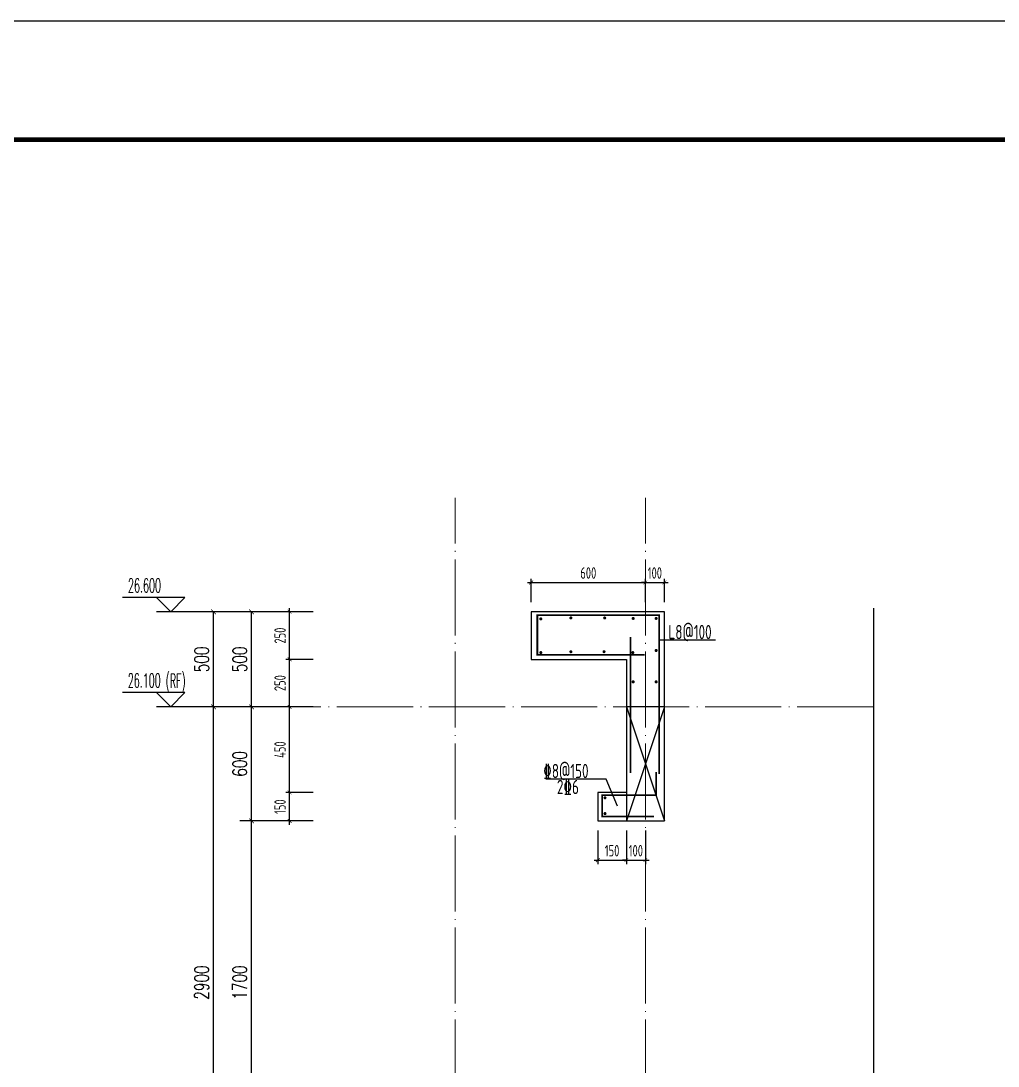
# Model space of a CAD drawing. Extents: x -668857 to 154266, y -275694 to 291306.
# Drawn here: x 73272 to 78409, y 161710 to 167207 of the extents above; entities that cross this region are included whole.
import ezdxf

# ---------------------------------------------------------------- set-up
doc = ezdxf.new("R2010")
doc.units = 0
doc.header["$LTSCALE"] = 1000
doc.linetypes.add('DOTE', pattern=[2.4200000000000004, 2, -0.2, 0.02, -0.2])
doc.layers.get('0').update_dxf_attribs({"linetype": 'CONTINUOUS'})
doc.layers.get('DEFPOINTS').update_dxf_attribs({"linetype": 'CONTINUOUS'})
for name, color, linetype in [('DIM', 2, 'CONTINUOUS'), ('DIM_ELEV', 3, 'CONTINUOUS'), ('DIM_SYMB', 3, 'CONTINUOUS'), ('PUB_DIM', 3, 'CONTINUOUS'), ('PUB_TEXT', 2, 'CONTINUOUS'), ('REIN', 6, 'CONTINUOUS'), ('S-大样-砼线', 7, 'CONTINUOUS'), ('S-引出线', 40, 'CONTINUOUS'), ('TEXT', 2, 'CONTINUOUS'), ('WALL', 5, 'CONTINUOUS'), ('yichutu', 7, 'CONTINUOUS')]:
    doc.layers.add(name, color=color, linetype=linetype)
doc.layers.add('DOTE', color=19, linetype='DOTE', lineweight=9)
doc.layers.add('图框', color=9, linetype='CONTINUOUS', lineweight=18)
doc.styles.add('_TCH_DIM', font='SIMPLEX.shx', dxfattribs={"width": 0.7, "bigfont": 'GBCBIG.shx'})
doc.styles.add('_TCH_DIM_T3', font='SIMPLEX', dxfattribs={"width": 0.7058823529411765, "bigfont": 'GBCBIG'})
doc.styles.add('TSSD_DIMENSION', font='Tssdeng.shx', dxfattribs={"width": 0.7, "bigfont": 'tssdchn.shx'})
doc.styles.add('TSSD_REIN', font='tssdeng.shx', dxfattribs={"width": 0.7, "height": 300, "bigfont": 'tssdchn.shx'})
doc.dimstyles.new('_TCH_ARCH&&25', dxfattribs={"dimtxt": 74.375, "dimasz": 25, "dimexe": 62.5, "dimexo": 75, "dimgap": 25, "dimtad": 1, "dimdec": 0, "dimzin": 0, "dimdsep": 46, "dimtxsty": '_TCH_DIM_T3', "dimblk": 'ARCHTICK', "dimcen": 0.09, "dimclrt": 7, "dimazin": 0, "dimtfac": 1, "dimtdec": 0, "dimtix": 1, "dimtmove": 2, "dimatfit": 3, "dimldrblk": 'ARCHTICK', "dimfxl": 0, "dimtolj": 1, "dimtzin": 0, "dimarcsym": 0})
doc.dimstyles.new('TSSD_20_20', dxfattribs={"dimtxt": 60, "dimasz": 20, "dimexe": 20, "dimexo": 50, "dimgap": 20, "dimtad": 1, "dimdec": 0, "dimzin": 0, "dimdsep": 46, "dimtxsty": 'TSSD_DIMENSION', "dimblk": 'ARCHTICK', "dimblk1": 'ARCHTICK', "dimblk2": 'ARCHTICK', "dimcen": 0, "dimdle": 20, "dimclrt": 7, "dimadec": 0, "dimazin": 0, "dimtfac": 1, "dimtdec": 0, "dimtix": 1, "dimtmove": 2, "dimatfit": 3, "dimfxl": 0, "dimtolj": 1, "dimtzin": 0, "dimarcsym": 0})

# ---------------------------------------------------------------- blocks, each defined once
blk = doc.blocks.new('GFDDDDRG')
at = {"layer": '图框'}
blk.add_lwpolyline([(923309.7791572664, -107436.9617041193), (923309.7791572663, -159999.4617041193), (893609.7791572664, -159999.4617041193), (893609.7791572665, -107436.9617041193)], close=True, dxfattribs=at)
blk.add_lwpolyline([(923309.7791572664, -107436.9617041193), (923309.7791572663, -159999.4617041193), (893609.7791572664, -159999.4617041193), (893609.7791572665, -107436.9617041193)], close=True, dxfattribs=at)
at = {"layer": '图框', "const_width": 50}
blk.add_lwpolyline([(894109.7791572664, -159499.4617041193), (922809.7791572663, -159499.4617041193), (922809.7791572664, -108686.9617041193), (894109.7791572665, -108686.9617041193)], close=True, dxfattribs=at)
blk = doc.blocks.new('yct-1051-594-26275-14850-25-1002.0')
at = {"layer": 'yichutu', "color": 7}
blk.add_lwpolyline([(0, 0), (0, 14850), (26275, 14850), (26275, 0)], close=True, dxfattribs=at)
blk = doc.blocks.new('_ArchTick')
at = {"color": 0, "linetype": 'ByBlock', "const_width": 0.15}
blk.add_lwpolyline([(-0.5, -0.5), (0.5, 0.5)], dxfattribs=at)
blk = doc.blocks.new('*D2461')
at = {"layer": 'DEFPOINTS', "color": 0}
for p in [(76304.68939386343, 162999.034146633), (76454.68915366754, 162999.0341466293), (76454.68915366754, 162792.5837573065)]:
    blk.add_point(p, dxfattribs=at)
at = {"layer": 'DIM', "color": 0, "lineweight": -2}
for p, q in [((76304.68939386343, 162949.034146633), (76304.68939386343, 162772.5837573065)), ((76454.68915366754, 162949.0341466293), (76454.68915366754, 162772.5837573065)), ((76284.68939386343, 162792.5837573065), (76474.68915366754, 162792.5837573065))]:
    blk.add_line(p, q, dxfattribs=at)
at = {"layer": 'DIM', "color": 0, "lineweight": -2, "xscale": 20, "yscale": 20, "zscale": 20, "rotation": 180}
blk.add_blockref('_ArchTick', (76304.68939386343, 162792.5837573065), dxfattribs=at)
at = {"layer": 'DIM', "color": 0, "lineweight": -2, "xscale": 20, "yscale": 20, "zscale": 20}
blk.add_blockref('_ArchTick', (76454.68915366754, 162792.5837573065), dxfattribs=at)
at = {"layer": 'DIM', "color": 7, "insert": (76379.68927376549, 162842.5837573065), "char_height": 60, "attachment_point": 5, "style": 'TSSD_DIMENSION'}
blk.add_mtext('\\A1;150', dxfattribs=at)
blk = doc.blocks.new('*D2462')
at = {"layer": 'DEFPOINTS', "color": 0}
for p in [(76454.68915366754, 162999.0341466293), (76554.68915339606, 162999.0341466269), (76554.68915339606, 162792.5837573035)]:
    blk.add_point(p, dxfattribs=at)
at = {"layer": 'DIM', "color": 0, "lineweight": -2}
for p, q in [((76454.68915366754, 162949.0341466293), (76454.68915366754, 162772.5837573035)), ((76554.68915339606, 162949.0341466269), (76554.68915339606, 162772.5837573035)), ((76454.68915366754, 162792.5837573035), (76434.68915366754, 162792.5837573035)), ((76454.68915366754, 162792.5837573035), (76554.68915339606, 162792.5837573035)), ((76554.68915339606, 162792.5837573035), (76574.68915339606, 162792.5837573035))]:
    blk.add_line(p, q, dxfattribs=at)
at = {"layer": 'DIM', "color": 0, "lineweight": -2, "xscale": 20, "yscale": 20, "zscale": 20}
blk.add_blockref('_ArchTick', (76454.68915366754, 162792.5837573035), dxfattribs=at)
at = {"layer": 'DIM', "color": 0, "lineweight": -2, "xscale": 20, "yscale": 20, "zscale": 20, "rotation": 180}
blk.add_blockref('_ArchTick', (76554.68915339606, 162792.5837573035), dxfattribs=at)
at = {"layer": 'DIM', "color": 7, "insert": (76504.6891535318, 162842.5837573035), "char_height": 60, "attachment_point": 5, "style": 'TSSD_DIMENSION'}
blk.add_mtext('\\A1;100', dxfattribs=at)
blk = doc.blocks.new('*D2463')
at = {"layer": 'DEFPOINTS', "color": 0}
for p in [(74684.4949965718, 164099.0341130682), (74859.10576302104, 164099.0341130682), (74859.10576302104, 163849.0341130697)]:
    blk.add_point(p, dxfattribs=at)
at = {"layer": 'DIM', "color": 0, "lineweight": -2}
for p, q in [((74809.10576302104, 164099.0341130682), (74664.4949965718, 164099.0341130682)), ((74684.49499657178, 163829.0341130697), (74684.4949965718, 164119.0341130682)), ((74809.10576302104, 163849.0341130697), (74664.4949965718, 163849.0341130697))]:
    blk.add_line(p, q, dxfattribs=at)
at = {"layer": 'DIM', "color": 0, "lineweight": -2, "xscale": 20, "yscale": 20, "zscale": 20}
for p, rotation in [((74684.4949965718, 164099.0341130682), 90), ((74684.4949965718, 163849.0341130697), 270)]:
    blk.add_blockref('_ArchTick', p, dxfattribs=dict(at, rotation=rotation))
at = {"layer": 'DIM', "color": 7, "insert": (74634.49499657177, 163974.034113069), "char_height": 60, "attachment_point": 5, "rotation": 90, "style": 'TSSD_DIMENSION'}
blk.add_mtext('\\A1;250', dxfattribs=at)
blk = doc.blocks.new('*D2464')
at = {"layer": 'DEFPOINTS', "color": 0}
for p in [(74684.4949965718, 163849.0341130697), (74859.10576302104, 163849.0341130697), (74859.10576302104, 163599.0341130682)]:
    blk.add_point(p, dxfattribs=at)
at = {"layer": 'DIM', "color": 0, "lineweight": -2}
for p, q in [((74809.10576302104, 163849.0341130697), (74664.4949965718, 163849.0341130697)), ((74684.49499657178, 163579.0341130682), (74684.4949965718, 163869.0341130697)), ((74809.10576302104, 163599.0341130682), (74664.49499657178, 163599.0341130682))]:
    blk.add_line(p, q, dxfattribs=at)
at = {"layer": 'DIM', "color": 0, "lineweight": -2, "xscale": 20, "yscale": 20, "zscale": 20}
for p, rotation in [((74684.4949965718, 163849.0341130697), 90), ((74684.49499657178, 163599.0341130682), 270)]:
    blk.add_blockref('_ArchTick', p, dxfattribs=dict(at, rotation=rotation))
at = {"layer": 'DIM', "color": 7, "insert": (74634.49499657177, 163724.034113069), "char_height": 60, "attachment_point": 5, "rotation": 90, "style": 'TSSD_DIMENSION'}
blk.add_mtext('\\A1;250', dxfattribs=at)
blk = doc.blocks.new('*D2465')
at = {"layer": 'DEFPOINTS', "color": 0}
for p in [(74684.4949965718, 163599.0341130682), (74859.10576302104, 163599.0341130682), (74859.10576302104, 163149.0340969676)]:
    blk.add_point(p, dxfattribs=at)
at = {"layer": 'DIM', "color": 0, "lineweight": -2}
for p, q in [((74684.4949965718, 163129.0340969676), (74684.4949965718, 163619.0341130682)), ((74809.10576302104, 163599.0341130682), (74664.4949965718, 163599.0341130682)), ((74809.10576302104, 163149.0340969676), (74664.4949965718, 163149.0340969676))]:
    blk.add_line(p, q, dxfattribs=at)
at = {"layer": 'DIM', "color": 0, "lineweight": -2, "xscale": 20, "yscale": 20, "zscale": 20}
for p, rotation in [((74684.4949965718, 163599.0341130682), 90), ((74684.4949965718, 163149.0340969676), 270)]:
    blk.add_blockref('_ArchTick', p, dxfattribs=dict(at, rotation=rotation))
at = {"layer": 'DIM', "color": 7, "insert": (74634.49499657178, 163374.034105018), "char_height": 60, "attachment_point": 5, "rotation": 90, "style": 'TSSD_DIMENSION'}
blk.add_mtext('\\A1;450', dxfattribs=at)
blk = doc.blocks.new('*D2466')
at = {"layer": 'DEFPOINTS', "color": 0}
for p in [(74684.4949965718, 163149.0340969676), (74859.10576302104, 163149.0340969676), (74859.10576302104, 162999.0341130682)]:
    blk.add_point(p, dxfattribs=at)
at = {"layer": 'DIM', "color": 0, "lineweight": -2}
for p, q in [((74684.4949965718, 162979.0341130682), (74684.4949965718, 163169.0340969676)), ((74809.10576302104, 163149.0340969676), (74664.4949965718, 163149.0340969676)), ((74809.10576302104, 162999.0341130682), (74664.4949965718, 162999.0341130682))]:
    blk.add_line(p, q, dxfattribs=at)
at = {"layer": 'DIM', "color": 0, "lineweight": -2, "xscale": 20, "yscale": 20, "zscale": 20}
for p, rotation in [((74684.4949965718, 163149.0340969676), 90), ((74684.4949965718, 162999.0341130682), 270)]:
    blk.add_blockref('_ArchTick', p, dxfattribs=dict(at, rotation=rotation))
at = {"layer": 'DIM', "color": 7, "insert": (74634.49499657178, 163074.0341050179), "char_height": 60, "attachment_point": 5, "rotation": 90, "style": 'TSSD_DIMENSION'}
blk.add_mtext('\\A1;150', dxfattribs=at)
blk = doc.blocks.new('*D2467')
at = {"layer": 'DEFPOINTS', "color": 0}
for p in [(76554.6890699853, 164253.1928122121), (75954.68916127749, 164099.0322899772), (76554.6890699853, 164099.0322899603)]:
    blk.add_point(p, dxfattribs=at)
at = {"layer": 'DIM', "color": 0, "lineweight": -2}
for p, q in [((75954.68916127749, 164149.0322899772), (75954.68916127749, 164273.1928122121)), ((76554.6890699853, 164149.0322899603), (76554.6890699853, 164273.1928122121)), ((75934.68916127749, 164253.1928122121), (76574.6890699853, 164253.1928122121))]:
    blk.add_line(p, q, dxfattribs=at)
at = {"layer": 'DIM', "color": 0, "lineweight": -2, "xscale": 20, "yscale": 20, "zscale": 20, "rotation": 180}
blk.add_blockref('_ArchTick', (75954.68916127749, 164253.1928122121), dxfattribs=at)
at = {"layer": 'DIM', "color": 0, "lineweight": -2, "xscale": 20, "yscale": 20, "zscale": 20}
blk.add_blockref('_ArchTick', (76554.6890699853, 164253.1928122121), dxfattribs=at)
at = {"layer": 'DIM', "color": 7, "insert": (76254.6891156314, 164303.1928122121), "char_height": 60, "attachment_point": 5, "style": 'TSSD_DIMENSION'}
blk.add_mtext('\\A1;600', dxfattribs=at)
blk = doc.blocks.new('*D2468')
at = {"layer": 'DEFPOINTS', "color": 0}
for p in [(76654.68906998984, 164253.1928122023), (76554.6890699853, 164099.0322899603), (76654.68906998984, 164099.0322899575)]:
    blk.add_point(p, dxfattribs=at)
at = {"layer": 'DIM', "color": 0, "lineweight": -2}
for p, q in [((76554.6890699853, 164149.0322899603), (76554.6890699853, 164273.1928122023)), ((76654.68906998984, 164149.0322899575), (76654.68906998984, 164273.1928122023)), ((76554.6890699853, 164253.1928122023), (76534.6890699853, 164253.1928122023)), ((76554.6890699853, 164253.1928122023), (76654.68906998984, 164253.1928122023)), ((76654.68906998984, 164253.1928122023), (76674.68906998984, 164253.1928122023))]:
    blk.add_line(p, q, dxfattribs=at)
at = {"layer": 'DIM', "color": 0, "lineweight": -2, "xscale": 20, "yscale": 20, "zscale": 20}
blk.add_blockref('_ArchTick', (76554.6890699853, 164253.1928122023), dxfattribs=at)
at = {"layer": 'DIM', "color": 0, "lineweight": -2, "xscale": 20, "yscale": 20, "zscale": 20, "rotation": 180}
blk.add_blockref('_ArchTick', (76654.68906998984, 164253.1928122023), dxfattribs=at)
at = {"layer": 'DIM', "color": 7, "insert": (76604.68906998757, 164303.1928122023), "char_height": 60, "attachment_point": 5, "style": 'TSSD_DIMENSION'}
blk.add_mtext('\\A1;100', dxfattribs=at)
blk = doc.blocks.new('*D2523')
at = {"layer": 'DEFPOINTS', "color": 0}
for p in [(74484.49499656737, 162999.0341130683), (74784.4949965881, 162999.0341130683), (74784.4949965881, 161299.0340897548)]:
    blk.add_point(p, dxfattribs=at)
at = {"layer": 'PUB_DIM', "color": 0, "lineweight": -2}
for p, q in [((74709.4949965881, 162999.0341130683), (74421.99499656737, 162999.0341130683)), ((74484.49499656737, 161299.0340897548), (74484.49499656737, 162999.0341130683)), ((74709.4949965881, 161299.0340897548), (74421.99499656737, 161299.0340897548))]:
    blk.add_line(p, q, dxfattribs=at)
at = {"layer": 'PUB_DIM', "color": 0, "lineweight": -2, "xscale": 25, "yscale": 25, "zscale": 25}
for p, rotation in [((74484.49499656737, 162999.0341130683), 90), ((74484.49499656737, 161299.0340897548), 270)]:
    blk.add_blockref('_ArchTick', p, dxfattribs=dict(at, rotation=rotation))
at = {"layer": 'PUB_DIM', "color": 7, "insert": (74422.30749656736, 162149.0341014116), "char_height": 74.375, "attachment_point": 5, "rotation": 90, "style": '_TCH_DIM_T3'}
blk.add_mtext('\\A1;1700', dxfattribs=at)
blk = doc.blocks.new('*D2524')
at = {"layer": 'DEFPOINTS', "color": 0}
for p in [(74484.49499656737, 163599.0340897829), (74784.4949965881, 163599.0340897829), (74784.4949965881, 162999.0341130683)]:
    blk.add_point(p, dxfattribs=at)
at = {"layer": 'PUB_DIM', "color": 0, "lineweight": -2}
for p, q in [((74709.4949965881, 163599.0340897829), (74421.99499656737, 163599.0340897829)), ((74484.49499656737, 162999.0341130683), (74484.49499656737, 163599.0340897829)), ((74709.4949965881, 162999.0341130683), (74421.99499656737, 162999.0341130683))]:
    blk.add_line(p, q, dxfattribs=at)
at = {"layer": 'PUB_DIM', "color": 0, "lineweight": -2, "xscale": 25, "yscale": 25, "zscale": 25}
for p, rotation in [((74484.49499656737, 163599.0340897829), 90), ((74484.49499656737, 162999.0341130683), 270)]:
    blk.add_blockref('_ArchTick', p, dxfattribs=dict(at, rotation=rotation))
at = {"layer": 'PUB_DIM', "color": 7, "insert": (74422.30749656736, 163299.0341014256), "char_height": 74.375, "attachment_point": 5, "rotation": 90, "style": '_TCH_DIM_T3'}
blk.add_mtext('\\A1;600', dxfattribs=at)
blk = doc.blocks.new('*D2525')
at = {"layer": 'DEFPOINTS', "color": 0}
for p in [(74484.49499656737, 164099.0340897835), (74784.4949965881, 164099.0340897835), (74784.4949965881, 163599.0340897829)]:
    blk.add_point(p, dxfattribs=at)
at = {"layer": 'PUB_DIM', "color": 0, "lineweight": -2}
for p, q in [((74709.4949965881, 164099.0340897835), (74421.99499656737, 164099.0340897835)), ((74484.49499656736, 163599.0340897829), (74484.49499656737, 164099.0340897835)), ((74709.4949965881, 163599.0340897829), (74421.99499656736, 163599.0340897829))]:
    blk.add_line(p, q, dxfattribs=at)
at = {"layer": 'PUB_DIM', "color": 0, "lineweight": -2, "xscale": 25, "yscale": 25, "zscale": 25}
for p, rotation in [((74484.49499656737, 164099.0340897835), 90), ((74484.49499656736, 163599.0340897829), 270)]:
    blk.add_blockref('_ArchTick', p, dxfattribs=dict(at, rotation=rotation))
at = {"layer": 'PUB_DIM', "color": 7, "insert": (74422.30749656734, 163849.0340897832), "char_height": 74.375, "attachment_point": 5, "rotation": 90, "style": '_TCH_DIM_T3'}
blk.add_mtext('\\A1;500', dxfattribs=at)
blk = doc.blocks.new('*D2532')
at = {"layer": 'DEFPOINTS', "color": 0}
for p in [(74284.49499656248, 163599.0340897829), (74784.49499658763, 163599.0340897829), (74784.49499658763, 160699.0340897829)]:
    blk.add_point(p, dxfattribs=at)
at = {"layer": 'PUB_DIM', "color": 0, "lineweight": -2}
for p, q in [((74709.49499658763, 163599.0340897829), (74221.99499656248, 163599.0340897829)), ((74284.49499656248, 160699.0340897829), (74284.49499656248, 163599.0340897829)), ((74709.49499658763, 160699.0340897829), (74221.99499656248, 160699.0340897829))]:
    blk.add_line(p, q, dxfattribs=at)
at = {"layer": 'PUB_DIM', "color": 0, "lineweight": -2, "xscale": 25, "yscale": 25, "zscale": 25}
for p, rotation in [((74284.49499656248, 163599.0340897829), 90), ((74284.49499656248, 160699.0340897829), 270)]:
    blk.add_blockref('_ArchTick', p, dxfattribs=dict(at, rotation=rotation))
at = {"layer": 'PUB_DIM', "color": 7, "insert": (74222.30749656247, 162149.0340897829), "char_height": 74.375, "attachment_point": 5, "rotation": 90, "style": '_TCH_DIM_T3'}
blk.add_mtext('\\A1;2900', dxfattribs=at)
blk = doc.blocks.new('*D2533')
at = {"layer": 'DEFPOINTS', "color": 0}
for p in [(74284.49499656248, 164099.0340892979), (74784.49499658763, 164099.0340892979), (74784.49499658763, 163599.0340897829)]:
    blk.add_point(p, dxfattribs=at)
at = {"layer": 'PUB_DIM', "color": 0, "lineweight": -2}
for p, q in [((74709.49499658763, 164099.0340892979), (74221.99499656248, 164099.0340892979)), ((74284.49499656247, 163599.0340897829), (74284.49499656248, 164099.0340892979)), ((74709.49499658763, 163599.0340897829), (74221.99499656247, 163599.0340897829))]:
    blk.add_line(p, q, dxfattribs=at)
at = {"layer": 'PUB_DIM', "color": 0, "lineweight": -2, "xscale": 25, "yscale": 25, "zscale": 25}
for p, rotation in [((74284.49499656248, 164099.0340892979), 90), ((74284.49499656247, 163599.0340897829), 270)]:
    blk.add_blockref('_ArchTick', p, dxfattribs=dict(at, rotation=rotation))
at = {"layer": 'PUB_DIM', "color": 7, "insert": (74222.30749656245, 163849.0340895404), "char_height": 74.375, "attachment_point": 5, "rotation": 90, "style": '_TCH_DIM_T3'}
blk.add_mtext('\\A1;500', dxfattribs=at)
blk = doc.blocks.new('20210809.03562711')
at = {"layer": 'REIN', "const_width": 9}
for points in [[(87718.20042841882, 67455.03661680041), (87154.50981688779, 67455.03661680041), (87154.50981688779, 67663.40363940975), (87795.64066254906, 67663.40363940975), (87795.64066254906, 66828.39410103491)], [(87644.54055872373, 66833.9944745638), (87644.54055872373, 67548.6829833762)], [(87779.77690719767, 66839.12071445613), (87779.77690719767, 66716.1675803911), (87495.91637511086, 66716.1675803911), (87495.91637511086, 66604.38353409263), (87768.42898925487, 66604.38353409263)]]:
    blk.add_lwpolyline(points, dxfattribs=at)
at = {"layer": 'REIN', "const_width": 8}
for points in [[(87168.79795630928, 67643.80213515705, 1), (87176.79795630928, 67643.80213515705, 1)], [(87326.80744093936, 67648.56311287789, 1), (87334.80744093936, 67648.56311287789, 1)], [(87504.49880723003, 67648.56311287789, 1), (87512.49880723003, 67648.56311287789, 1)], [(87654.28191405069, 67646.06087874545, 1), (87662.28191405069, 67646.06087874545, 1)], [(87775.00294437539, 67646.06087874545, 1), (87783.00294437539, 67646.06087874545, 1)], [(87168.79795630928, 67466.35012773948, 1), (87176.79795630928, 67466.35012773948, 1)], [(87326.80744093936, 67471.11110546032, 1), (87334.80744093936, 67471.11110546032, 1)], [(87501.14835195057, 67471.11110546032, 1), (87509.14835195057, 67471.11110546032, 1)], [(87652.41387442127, 67466.35012773948, 1), (87660.41387442127, 67466.35012773948, 1)], [(87775.00294437539, 67477.51632157277, 1), (87783.00294437539, 67477.51632157277, 1)], [(87654.28191405069, 67312.64377774851, 1), (87662.28191405069, 67312.64377774851, 1)], [(87775.00294437539, 67312.64377774851, 1), (87783.00294437539, 67312.64377774851, 1)], [(87506.13488868624, 66702.54338447138, 1), (87514.13488868624, 66702.54338447138, 1)], [(87506.13488868624, 66619.63922595436, 1), (87514.13488868624, 66619.63922595436, 1)]]:
    blk.add_lwpolyline(points, format="xyb", close=True, dxfattribs=at)
at = {"layer": 'S-大样-砼线'}
for p, q in [((87622.38647825643, 67180.944812653), (87822.38647706434, 66580.93723980896)), ((87822.38942500018, 67180.94481265673), (87622.38942618947, 66580.93723980524))]:
    blk.add_line(p, q, dxfattribs=at)
blk.add_lwpolyline([(87822.38648411911, 67180.944812653), (87622.38647825643, 67180.944812653), (87622.38647824898, 66580.93723980896), (87822.38648411073, 66580.93723980896)], close=True, dxfattribs=at)
at = {"layer": 'S-引出线'}
blk.add_line((87791.64066254906, 67532.9351510696), (88091.77495928667, 67532.9351510696), dxfattribs=at)
blk.add_lwpolyline([(87575.15456466516, 66658.89983283938), (87517.10031424602, 66800.44773512543), (87198.6767270132, 66800.44773512543)], dxfattribs=at)
at = {"layer": 'TEXT', "style": 'TSSD_REIN', "width": 0.7}
for s, p in [('L8@100', (87843.71843772149, 67537.0439198825)), ('%%1328@150', (87185.60218463605, 66806.0815605977)), ('2%%1326', (87257.53984073922, 66722.03803339385))]:
    blk.add_text(s, height=75, rotation=1.867629851175362e-07, dxfattribs=at).set_placement(p)

msp = doc.modelspace()

# ---------------------------------------------------------------- linework, layer by layer
at = {"layer": 'DIM_ELEV'}
for p, q in [((74134.49499656155, 164174.0340897828), (73806.49499656155, 164174.0340897828)), ((74059.49499656155, 164099.0340897828), (73984.49499656155, 164174.0340897828)), ((74059.49499656155, 164099.0340897828), (74134.49499656155, 164174.0340897828)), ((74484.49499656726, 164099.0340897828), (73984.49499656155, 164099.0340897828)), ((74134.49499656155, 163674.0340897828), (73806.49499656155, 163674.0340897828)), ((74059.49499656155, 163599.0340897828), (73984.49499656155, 163674.0340897828)), ((74059.49499656155, 163599.0340897828), (74134.49499656155, 163674.0340897828)), ((74484.49499656726, 163599.0340897828), (73984.49499656155, 163599.0340897828))]:
    msp.add_line(p, q, dxfattribs=at)
at = {"layer": 'DIM_SYMB'}
msp.add_lwpolyline([(77753.21407289465, 164119.0340928352), (77753.21407289419, 154487.1579465061), (77805.71407289419, 154468.0495092071), (77700.71407289419, 154449.5351762327), (77753.21407289419, 154430.9079465061), (77753.21407289372, 144799.0318001769)], dxfattribs=at)
at = {"layer": 'DOTE', "color": 1, "linetype": 'DOTE', "ltscale": 0.2}
for p, q in [((75554.68915366789, 145099.0318001769), (75554.68915366789, 164699.0340889135)), ((76554.68915366789, 145099.0318001769), (76554.68915366766, 164699.0340888855)), ((77753.21407289465, 163599.0340897829), (74784.4949965881, 163599.0340897829))]:
    msp.add_line(p, q, dxfattribs=at)
at = {"layer": 'WALL'}
for p, q in [((76654.68888306234, 164099.0339853763), (75954.6892449552, 164099.0341130682)), ((75954.6892449552, 164099.0341130682), (75954.6892449552, 163849.0341130682)), ((76654.68888306234, 162999.0341921472), (76654.68888306234, 164099.0339853763)), ((75954.6892449552, 163849.0341130682), (76454.68915366742, 163849.0340897829)), ((76454.68915366742, 163849.0340897829), (76454.68915363937, 163848.7289864018)), ((76454.68915363937, 163848.7289864018), (76454.68915366742, 163599.0340897829)), ((76454.68915359874, 163599.0340897694), (76454.68915359897, 163449.0340908032)), ((76454.68915359897, 163449.0340908032), (76454.68908963294, 163449.0340908552)), ((76454.68908963294, 163449.0340908552), (76454.689089644, 163149.1569407819)), ((76454.68908963294, 163149.0340908552), (76304.68900231307, 163149.0340969676)), ((76304.68900231307, 163149.0340969676), (76304.68900231307, 162999.0340969676)), ((76454.689089644, 163149.1569407819), (76454.68908963294, 163149.0340908552)), ((76304.68900231307, 162999.0340969676), (76654.68888306234, 162999.0341921472))]:
    msp.add_line(p, q, dxfattribs=at)

# ---------------------------------------------------------------- block references
at = {"xscale": 0.5, "yscale": 0.5, "zscale": 0.5}
msp.add_blockref('GFDDDDRG', (-378547.878287909, 220925.5397043729), dxfattribs=at)
at = {"layer": 'S-大样-砼线'}
msp.add_blockref('20210809.03562711', (-11167.69519069151, 96418.08937061965), dxfattribs=at)
at = {"layer": 'yichutu', "rotation": 270}
msp.add_blockref('yct-1051-594-26275-14850-25-1002.0', (68257.01129072427, 167207.0588523132), dxfattribs=at)

# ---------------------------------------------------------------- texts
at = {"layer": 'PUB_TEXT', "style": '_TCH_DIM', "width": 0.4941176470588236}
for s, p in [('26.600', (73835.39499656158, 164200.2840897828)), ('26.100', (73833.99499656155, 163700.2840897828)), ('(RF)', (74032.74499656155, 163699.0590897828))]:
    msp.add_text(s, height=74.375, dxfattribs=at).set_placement(p)

# ---------------------------------------------------------------- dimensions: what is measured, and where the dimension line sits
at = {"layer": 'DIM'}
for p1, p2, distance, picture, middle in [((75954.68916127749, 164099.0322899772), (76554.6890699853, 164099.0322899603), 154.16052225179737, '*D2467', (76254.6891156314, 164303.1928122121)), ((76554.6890699853, 164099.0322899603), (76654.68906998984, 164099.0322899575), 154.16052224478335, '*D2468', (76604.68906998757, 164303.1928122023)), ((74859.10576302104, 163849.0341130697), (74859.10576302104, 164099.0341130682), 174.6107664492447, '*D2463', (74634.49499657177, 163974.034113069)), ((74859.10576302104, 163599.0341130682), (74859.10576302104, 163849.0341130697), 174.6107664492447, '*D2464', (74634.49499657177, 163724.034113069)), ((74859.10576302104, 163149.0340969676), (74859.10576302104, 163599.0341130682), 174.6107664492447, '*D2465', (74634.49499657178, 163374.034105018)), ((74859.10576302104, 162999.0341130682), (74859.10576302104, 163149.0340969676), 174.6107664492447, '*D2466', (74634.49499657178, 163074.0341050179)), ((76304.68939386343, 162999.034146633), (76454.68915366754, 162999.0341466293), -206.45038932279567, '*D2461', (76379.68927376549, 162842.5837573065)), ((76454.68915366754, 162999.0341466293), (76554.68915339606, 162999.0341466269), -206.45038932337775, '*D2462', (76504.6891535318, 162842.5837573035))]:
    dim = msp.add_aligned_dim(p1=p1, p2=p2, distance=distance, dimstyle='TSSD_20_20', dxfattribs=at)
    dim.commit()
    dim.dimension.update_dxf_attribs({"geometry": picture, "text_midpoint": middle})
at = {"layer": 'PUB_DIM'}
for p1, p2, distance, picture, middle in [((74784.49499658763, 163599.0340897829), (74784.49499658763, 164099.0340892979), 500.0000000251457, '*D2533', (74222.30749656245, 163849.0340895404)), ((74784.4949965881, 163599.0340897829), (74784.4949965881, 164099.0340897835), 300.0000000207219, '*D2525', (74422.30749656734, 163849.0340897832)), ((74784.49499658763, 160699.0340897829), (74784.49499658763, 163599.0340897829), 500.0000000251457, '*D2532', (74222.30749656247, 162149.0340897829)), ((74784.4949965881, 162999.0341130683), (74784.4949965881, 163599.0340897829), 300.0000000207219, '*D2524', (74422.30749656736, 163299.0341014256)), ((74784.4949965881, 161299.0340897548), (74784.4949965881, 162999.0341130683), 300.0000000207219, '*D2523', (74422.30749656736, 162149.0341014116))]:
    dim = msp.add_aligned_dim(p1=p1, p2=p2, distance=distance, dimstyle='_TCH_ARCH&&25', dxfattribs=at)
    dim.commit()
    dim.dimension.update_dxf_attribs({"geometry": picture, "text_midpoint": middle})

doc.saveas('drawing.dxf')
